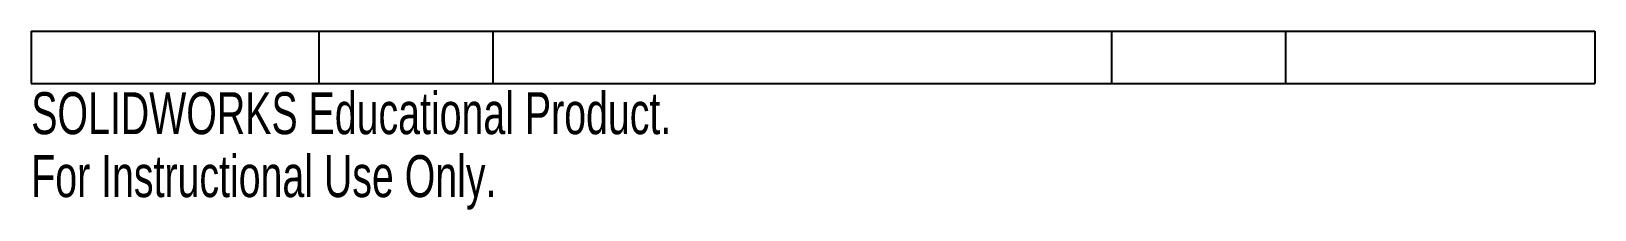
# Paper-space layout '_Bottom' of a CAD drawing. Header units: millimetres. Extents: x -90 to 90, y -15 to 6.
import ezdxf

# ---------------------------------------------------------------- set-up
doc = ezdxf.new("R2010")
doc.units = ezdxf.units.MM
doc.styles.add('SLDTEXTSTYLE0', font='TXT', dxfattribs={"width": 0.7})

psp = doc.layouts.new('_Bottom')

# ---------------------------------------------------------------- linework, layer by layer
at = {"color": 7, "linetype": 'Continuous', "lineweight": 25}
for p, q in [((-89.77, 6), (90.23, 6)), ((-89.77, 6), (-89.77, 0)), ((-56.62, 0), (-56.62, 6)), ((-36.62, 6), (-36.62, 0)), ((34.63, 0), (34.63, 6)), ((54.63, 6), (54.63, 0)), ((90.23, 6), (90.23, 0)), ((-89.77, 0), (90.23, 0))]:
    psp.add_line(p, q, dxfattribs=at)

# ---------------------------------------------------------------- texts
at = {"color": 7, "linetype": 'Continuous', "char_height": 4.8336, "attachment_point": 1, "style": 'SLDTEXTSTYLE0'}
for s, insert in [('SOLIDWORKS Educational Product.', (-89.77, -1.02)), ('For Instructional Use Only.', (-89.77, -8.27))]:
    psp.add_mtext(s, dxfattribs=dict(at, insert=insert))

doc.saveas('drawing.dxf')
